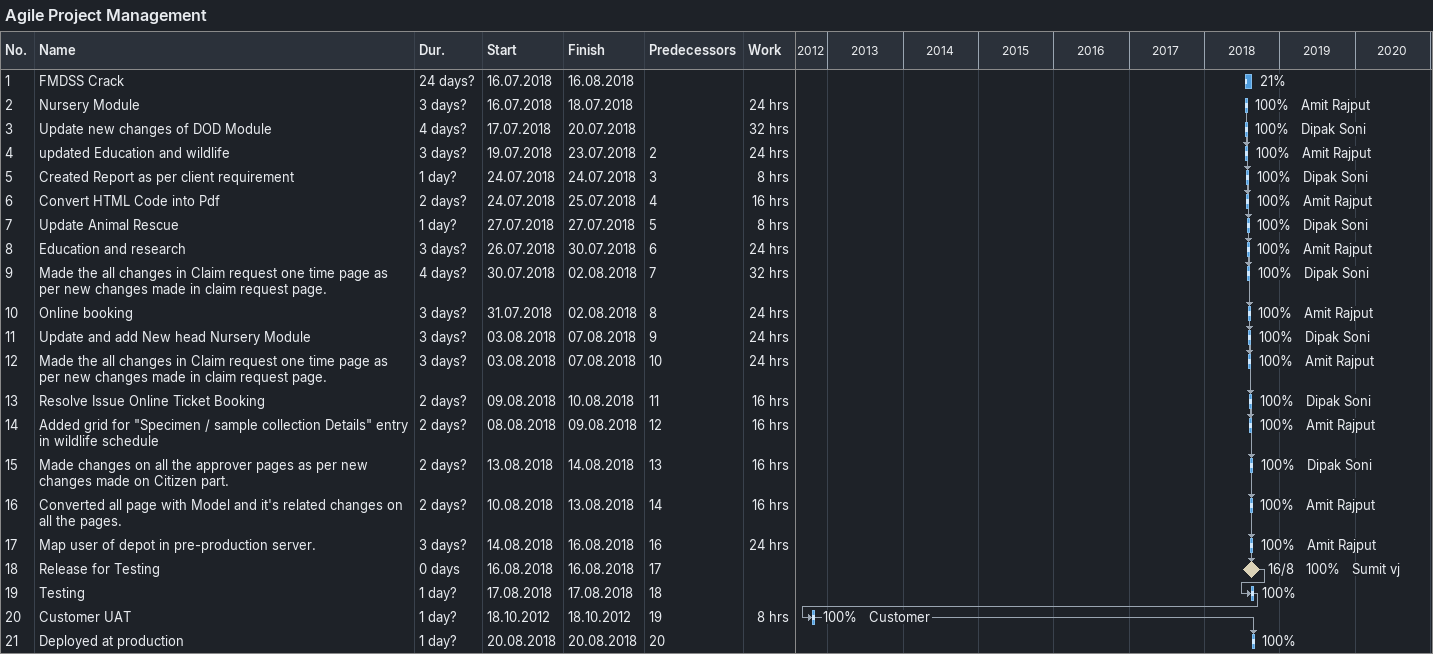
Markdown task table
Agile Project Management

| ID | Task | Duration | Start | Finish | Predecessors | Resources | % complete | Work (h) |
|---|---|---|---|---|---|---|---|---|
| 1 | FMDSS Crack | 24d? | 2018-07-16 | 2018-08-16 |  |  | 21 |  |
| 2 | Nursery Module | 3d? | 2018-07-16 | 2018-07-18 |  | Amit Rajput | 100 | 24 |
| 3 | Update new changes of DOD Module | 4d? | 2018-07-17 | 2018-07-20 |  | Dipak Soni | 100 | 32 |
| 4 | updated Education and wildlife | 3d? | 2018-07-19 | 2018-07-23 | 2 | Amit Rajput | 100 | 24 |
| 5 | Created Report as per client requirement | 1d? | 2018-07-24 | 2018-07-24 | 3 | Dipak Soni | 100 | 8 |
| 6 | Convert HTML Code into Pdf | 2d? | 2018-07-24 | 2018-07-25 | 4 | Amit Rajput | 100 | 16 |
| 7 | Update Animal Rescue | 1d? | 2018-07-27 | 2018-07-27 | 5 | Dipak Soni | 100 | 8 |
| 8 | Education and research | 3d? | 2018-07-26 | 2018-07-30 | 6 | Amit Rajput | 100 | 24 |
| 9 | Made the all changes in Claim request one time page as per new changes made in claim request page. | 4d? | 2018-07-30 | 2018-08-02 | 7 | Dipak Soni | 100 | 32 |
| 10 | Online booking | 3d? | 2018-07-31 | 2018-08-02 | 8 | Amit Rajput | 100 | 24 |
| 11 | Update and add New head Nursery Module | 3d? | 2018-08-03 | 2018-08-07 | 9 | Dipak Soni | 100 | 24 |
| 12 | Made the all changes in Claim request one time page as per new changes made in claim request page. | 3d? | 2018-08-03 | 2018-08-07 | 10 | Amit Rajput | 100 | 24 |
| 13 | Resolve Issue Online Ticket Booking | 2d? | 2018-08-09 | 2018-08-10 | 11 | Dipak Soni | 100 | 16 |
| 14 | Added grid for "Specimen / sample collection Details" entry in wildlife schedule | 2d? | 2018-08-08 | 2018-08-09 | 12 | Amit Rajput | 100 | 16 |
| 15 | Made changes on all the approver pages as per new changes made on Citizen part. | 2d? | 2018-08-13 | 2018-08-14 | 13 | Dipak Soni | 100 | 16 |
| 16 | Converted all page with Model and it's related changes on all the pages. | 2d? | 2018-08-10 | 2018-08-13 | 14 | Amit Rajput | 100 | 16 |
| 17 | Map user of depot in pre-production server. | 3d? | 2018-08-14 | 2018-08-16 | 16 | Amit Rajput | 100 | 24 |
| 18 | Release for Testing | 0d | 2018-08-16 | 2018-08-16 | 17 | Sumit vj | 100 |  |
| 19 | Testing | 1d? | 2018-08-17 | 2018-08-17 | 18 |  | 100 |  |
| 20 | Customer UAT | 1d? | 2012-10-18 | 2012-10-18 | 19 | Customer | 100 | 8 |
| 21 | Deployed at production | 1d? | 2018-08-20 | 2018-08-20 | 20 |  | 100 |  |
